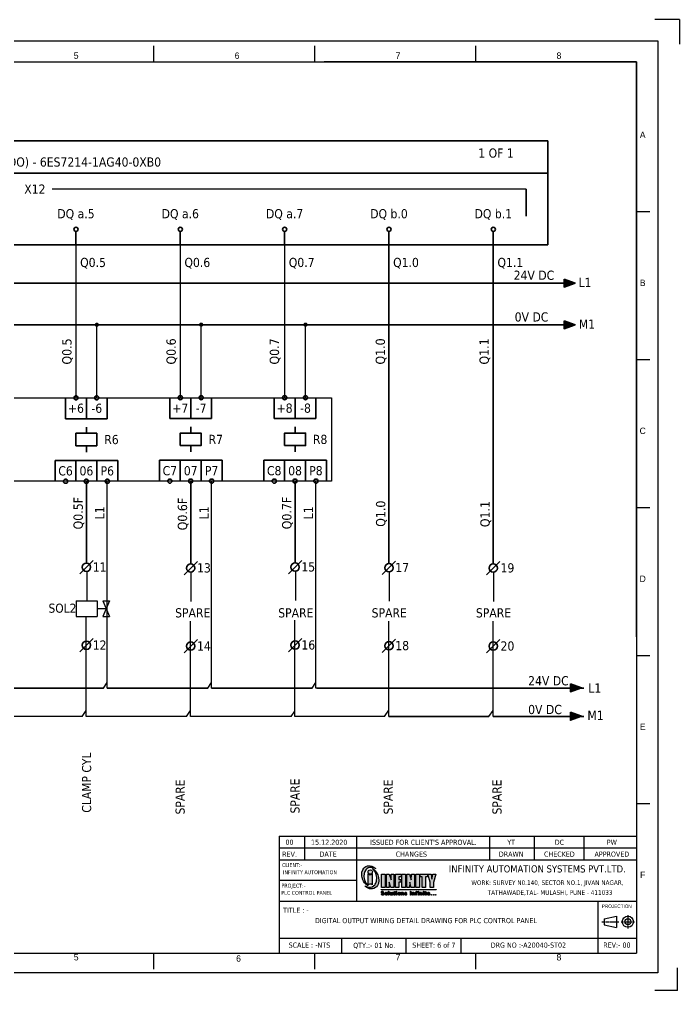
# Model space of a CAD drawing. Extents: x 867151 to 1787449, y -2071112 to -1028603.
# Drawn here: x 879335 to 880750, y -1035457 to -1033375 of the extents above; entities that cross this region are included whole.
import ezdxf
from ezdxf.enums import TextEntityAlignment as Align

# ---------------------------------------------------------------- set-up
doc = ezdxf.new("R2010")
doc.units = 0
doc.header["$LTSCALE"] = 4
doc.header["$MEASUREMENT"] = 0
doc.linetypes.add('CENTER', pattern=[2, 1.25, -0.25, 0.25, -0.25])
doc.linetypes.add('EPL_DASH', pattern=[1, 0.5, -0.5])
doc.layers.get('0').update_dxf_attribs({"linetype": 'CONTINUOUS'})
doc.layers.add('EPLAN108', color=5, linetype='CONTINUOUS', lineweight=35)
doc.layers.add('EPLAN305', color=5, linetype='EPL_DASH', lineweight=25)
for name, color, linetype in [('Layer1', 7, 'CONTINUOUS'), ('R2V', 7, 'CONTINUOUS'), ('Title Block', 7, 'CONTINUOUS')]:
    doc.layers.add(name, color=color, linetype=linetype)
doc.styles.add('BZ2', font='GOTHIC.TTF')
doc.styles.add('STYLE1', font='ARIALN.TTF')
doc.styles.add('Tahoma', font='tahoma.ttf')

msp = doc.modelspace()

# ---------------------------------------------------------------- hatches: boundary and pattern name
h = msp.add_hatch(color=9)
h.paths.add_polyline_path([(880077.6, -1035198.4), (880079.6, -1035196.3), (880083, -1035194.3), (880086.1, -1035193.2), (880092.2, -1035193.2), (880095.6, -1035194.3), (880099.2, -1035196.1), (880097.1, -1035194), (880093.5, -1035191.7), (880090.7, -1035190.4), (880086.6, -1035189.4), (880081.4, -1035189.6), (880077.8, -1035190.9), (880075.5, -1035192.5), (880073.4, -1035194.5), (880071.1, -1035198.1), (880069.3, -1035203.3), (880069.1, -1035211.8), (880069.6, -1035214.6), (880071.4, -1035220), (880072.9, -1035222.6), (880075, -1035226.2), (880078.1, -1035229.5), (880079.4, -1035230.3), (880081.2, -1035232.1), (880082.4, -1035232.6), (880081.4, -1035231.3), (880081.2, -1035231.3), (880078.8, -1035228), (880078.6, -1035228), (880078.1, -1035226.7), (880077.8, -1035226.7), (880076.3, -1035223.4), (880076, -1035223.4), (880075, -1035220), (880074.7, -1035220), (880074.2, -1035216.9), (880074, -1035216.9), (880073.7, -1035212.8), (880073.4, -1035212.8), (880074, -1035206.4), (880075.5, -1035201.7)])
h.paths.add_polyline_path([(880097.6, -1035228.8), (880096.6, -1035230.6), (880093.8, -1035232.9), (880091.2, -1035234.4), (880087.6, -1035235.5), (880083.5, -1035235.2), (880081.9, -1035235.2), (880079.4, -1035234.2), (880078.6, -1035234.2), (880077, -1035233.1), (880076.5, -1035233.1), (880075.8, -1035232.4), (880075.2, -1035232.4), (880077.6, -1035234.7), (880081.2, -1035237), (880085.8, -1035238.8), (880092.2, -1035239.1), (880095.1, -1035238.3), (880098.7, -1035236.2), (880099.4, -1035235.2), (880100.7, -1035234.4), (880102.5, -1035231.9), (880104.6, -1035227.5), (880105.6, -1035221.3), (880105.1, -1035214.9), (880103.3, -1035208.9), (880100, -1035203), (880099.7, -1035203), (880098.2, -1035200.7), (880095.8, -1035198.4), (880095.3, -1035198.4), (880095.3, -1035197.9), (880094.8, -1035197.9), (880092.5, -1035195.8), (880092, -1035195.8), (880093, -1035196.8), (880093.8, -1035198.1), (880094.3, -1035198.1), (880095.1, -1035199.4), (880096.1, -1035201.2), (880097.4, -1035202.8), (880099.7, -1035208.4), (880101, -1035214.9), (880100.5, -1035222.3), (880098.9, -1035227)])
h = msp.add_hatch(color=141)
h.paths.add_polyline_path([(880089.7, -1035199.2), (880087.6, -1035198.4), (880085, -1035199.2), (880083.7, -1035199.9), (880083, -1035201.2), (880082.7, -1035204.3), (880083.5, -1035205.9), (880085, -1035207.1), (880088.1, -1035207.7), (880089.9, -1035206.9), (880091.5, -1035205.1), (880091.7, -1035201.7), (880090.9, -1035200.2)])
h.paths.add_polyline_path([(880083, -1035230.6), (880083.5, -1035230.6), (880083.5, -1035230.1), (880085.3, -1035228.8), (880089.4, -1035228.8), (880091.2, -1035230.3), (880091.5, -1035206.6), (880091.2, -1035206.6), (880090.7, -1035207.7), (880089.4, -1035208.4), (880085.8, -1035208.7), (880084.5, -1035207.9), (880084.3, -1035207.9), (880083.5, -1035206.6), (880083, -1035206.6)])
h = msp.add_hatch(color=141)
h.paths.add_polyline_path([(880111.3, -1035236.2), (880118.8, -1035236.2), (880118.8, -1035207.9), (880111.3, -1035207.9)])
h.paths.add_polyline_path([(880121.6, -1035236.2), (880127.8, -1035236.2), (880128, -1035224.4), (880131.4, -1035236), (880137.8, -1035236.2), (880137.8, -1035207.9), (880131.6, -1035207.9), (880131.6, -1035220), (880127.5, -1035207.9), (880121.6, -1035207.9)])
h.paths.add_polyline_path([(880140.9, -1035236.2), (880148.4, -1035236.2), (880148.4, -1035224.4), (880152.7, -1035224.4), (880152.7, -1035219), (880148.6, -1035219), (880148.4, -1035213.6), (880153.3, -1035213.6), (880153.3, -1035207.9), (880140.9, -1035207.9)])
h.paths.add_polyline_path([(880162.5, -1035207.9), (880155.1, -1035207.9), (880155.1, -1035236.2), (880162.5, -1035236.2)])
h.paths.add_polyline_path([(880171.8, -1035224.4), (880175.1, -1035236), (880181.6, -1035236.2), (880181.6, -1035207.9), (880175.4, -1035207.9), (880175.1, -1035219.8), (880171.3, -1035207.9), (880165.4, -1035207.9), (880165.4, -1035236.2), (880171.5, -1035236.2)])
h.paths.add_polyline_path([(880192.4, -1035207.9), (880184.9, -1035207.9), (880184.9, -1035236.2), (880192.4, -1035236.2)])
h.paths.add_polyline_path([(880205.8, -1035213.6), (880209.9, -1035213.6), (880209.9, -1035207.9), (880193.9, -1035207.9), (880193.9, -1035213.6), (880198.3, -1035213.6), (880198.3, -1035236.2), (880205.8, -1035236.2)])
h.paths.add_polyline_path([(880227.9, -1035207.9), (880221.2, -1035207.9), (880220.7, -1035211.8), (880219.2, -1035218.2), (880217.4, -1035207.9), (880210.7, -1035207.9), (880215.6, -1035224.9), (880215.8, -1035236.2), (880222.5, -1035236.2), (880222.5, -1035225.7)])
at = {"layer": 'EPLAN108'}
for points in [[(880502.4, -1033931.8), (880526, -1033940.4), (880502.4, -1033949)], [(880502.4, -1034021.3), (880526, -1034029.9), (880502.4, -1034038.4)], [(880515.9, -1034799.4), (880539.5, -1034808), (880515.9, -1034816.6)], [(880515.9, -1034860.4), (880539.5, -1034869), (880515.9, -1034877.6)]]:
    msp.add_hatch(color=0, dxfattribs=at).paths.add_polyline_path(points, flags=0)

# ---------------------------------------------------------------- linework, layer by layer
for p, q in [((880749.9, -1033375.3), (880696.6, -1033375.3)), ((880749.9, -1033375.3), (880749.9, -1033428.7)), ((879920, -1033466.5), (880657.3, -1033466.5)), ((880657.3, -1034698.8), (880657.3, -1033466.5)), ((880421.3, -1033739.3), (879405.5, -1033739.3)), ((880003.8, -1034186.2), (880003.8, -1034365)), ((879523.6, -1034808.7), (879523.6, -1034365.3)), ((879747.1, -1034808.7), (879747.1, -1034365)), ((879970.7, -1034808.7), (879970.7, -1034365)), ((879479.5, -1034558.5), (879479.5, -1034621.5)), ((879703, -1034560.3), (879703, -1034623.3)), ((879926.6, -1034558.2), (879926.6, -1034621.1)), ((880127.8, -1034559.6), (880127.8, -1034622.5)), ((880351.3, -1034560.3), (880351.3, -1034623.3)), ((879478.5, -1034869.7), (879478.5, -1034655.1)), ((879702, -1034869.7), (879702, -1034665.1)), ((879925.6, -1034869.7), (879925.6, -1034663)), ((880126.8, -1034869.7), (880126.8, -1034665.1)), ((880350.3, -1034869.7), (880350.3, -1034665.1)), ((879515.2, -1034808.7), (879523.4, -1034797)), ((879738.9, -1034808.7), (879747.1, -1034796.7)), ((879962.6, -1034808.7), (879970.7, -1034797)), ((879469.6, -1034869.7), (879478.5, -1034856.9)), ((879693.5, -1034869.7), (879702, -1034856.9)), ((879917.7, -1034869.7), (879925.6, -1034858.5)), ((880117.8, -1034869.7), (880126.8, -1034856.4)), ((880341.5, -1034869.7), (880350.3, -1034857.1)), ((879447.2, -1034869.7), (879255.6, -1034869.7)), ((879469.6, -1034869.7), (879447.2, -1034869.7)), ((879693.5, -1034869.7), (879478.5, -1034869.7)), ((879895.4, -1034869.7), (879702, -1034869.7)), ((879917.7, -1034869.7), (879889.7, -1034869.7)), ((880117.8, -1034869.7), (879925.6, -1034869.7)), ((879891.6, -1035176.9), (879891.6, -1035265.5)), ((880745.7, -1035457.1), (880745.7, -1035408.7)), ((880745.7, -1035457.1), (880697.2, -1035457.1))]:
    msp.add_line(p, q)
at = {"color": 7, "ltscale": 25}
for p, q in [((879456.5, -1033858.8), (879456.5, -1034186.5)), ((879680.1, -1033858.8), (879680.1, -1034186.5)), ((879903.6, -1033858.8), (879903.6, -1034186.5)), ((879501.2, -1034186.5), (879501.2, -1034029.9)), ((879724.8, -1034186.2), (879724.8, -1034029.6)), ((879948.4, -1034186.2), (879948.4, -1034029.6)), ((879972.7, -1034808.7), (879970.7, -1034808.7))]:
    msp.add_line(p, q, dxfattribs=at)
at = {"color": 0, "linetype": 'ByBlock', "lineweight": -3}
for p, q in [((879456.9, -1034621.7), (879456.9, -1034655.1)), ((879456.9, -1034621.7), (879501.9, -1034621.7)), ((879501.9, -1034621.7), (879501.9, -1034655.1)), ((879514.1, -1034621.7), (879528.1, -1034621.7)), ((879514.1, -1034621.7), (879528.1, -1034655.1)), ((879528.1, -1034621.7), (879514.1, -1034655.1)), ((879501.9, -1034638.4), (879514.1, -1034638.4)), ((879514.1, -1034638.4), (879521.1, -1034638.4)), ((879456.9, -1034655.1), (879501.9, -1034655.1)), ((879514.1, -1034655.1), (879528.1, -1034655.1))]:
    msp.add_line(p, q, dxfattribs=at)
msp.add_lwpolyline([(878273, -1034186.5), (880003.8, -1034186.5), (880003.8, -1034365), (878273, -1034365)], close=True)
msp.add_lwpolyline([(878484.6, -1034186.5), (880003.8, -1034186.5), (880003.8, -1034365), (878484.6, -1034365)])
at = {"layer": 'EPLAN108', "color": 0}
for p, q in [((878163.5, -1033635.9), (880467.7, -1033635.9)), ((880467.7, -1033635.9), (880467.7, -1033858.8)), ((878163.5, -1033704.8), (880467.7, -1033704.8)), ((880421.3, -1033739.3), (880421.3, -1033797.3)), ((879456.5, -1033829.8), (879456.5, -1033858.8)), ((879680.1, -1033829.8), (879680.1, -1033858.8)), ((879903.6, -1033829.8), (879903.6, -1033858.8)), ((880127.2, -1033829.8), (880127.2, -1033858.8)), ((880350.8, -1033829.8), (880350.8, -1033858.8)), ((878163.5, -1033858.8), (880467.7, -1033858.8)), ((880127.2, -1033858.8), (880127.2, -1034339.4)), ((880350.8, -1033858.8), (880350.8, -1034340.2)), ((878052.2, -1033940.4), (880502.4, -1033940.4)), ((878051.2, -1034029.9), (880502.4, -1034029.9)), ((879434.2, -1034186.5), (879434.2, -1034231.2)), ((879478.9, -1034186.5), (879478.9, -1034231.2)), ((879523.6, -1034186.5), (879523.6, -1034231.2)), ((879657.7, -1034186.2), (879657.7, -1034230.9)), ((879702.4, -1034186.2), (879702.4, -1034230.9)), ((879747.1, -1034186.2), (879747.1, -1034230.9)), ((879881.3, -1034186.2), (879881.3, -1034230.9)), ((879926, -1034186.2), (879926, -1034230.9)), ((879970.7, -1034186.2), (879970.7, -1034230.9)), ((879434.2, -1034231.2), (879523.6, -1034231.2)), ((879657.7, -1034230.9), (879747.1, -1034230.9)), ((879881.3, -1034230.9), (879970.7, -1034230.9)), ((879478.9, -1034249.1), (879478.9, -1034262.5)), ((879702.4, -1034248.8), (879702.4, -1034262.2)), ((879926, -1034248.8), (879926, -1034262.2)), ((879478.9, -1034289.3), (879478.9, -1034302.7)), ((879702.4, -1034289), (879702.4, -1034302.4)), ((879926, -1034289), (879926, -1034302.4)), ((879411.8, -1034320.6), (879411.8, -1034365)), ((879411.8, -1034320.6), (879545.9, -1034320.6)), ((879456.5, -1034320.6), (879456.5, -1034365)), ((879501.2, -1034320.6), (879501.2, -1034365)), ((879545.9, -1034320.6), (879545.9, -1034365)), ((879635.4, -1034320.3), (879635.4, -1034365)), ((879635.4, -1034320.3), (879769.5, -1034320.3)), ((879680.1, -1034320.3), (879680.1, -1034365)), ((879724.8, -1034320.3), (879724.8, -1034365)), ((879769.5, -1034320.3), (879769.5, -1034365)), ((879858.9, -1034320.3), (879858.9, -1034365)), ((879858.9, -1034320.3), (879993.1, -1034320.3)), ((879903.6, -1034320.3), (879903.6, -1034365)), ((879948.4, -1034320.3), (879948.4, -1034365)), ((879993.1, -1034320.3), (879993.1, -1034365)), ((880127.2, -1034541.7), (880127.2, -1034339.4)), ((880350.8, -1034542.5), (880350.8, -1034340.1)), ((879478.9, -1034540.7), (879478.9, -1034365)), ((879478.9, -1034365), (879478.9, -1034365.8)), ((879702.4, -1034542.5), (879702.4, -1034365)), ((879926, -1034540.3), (879926, -1034365)), ((879493.1, -1034535.4), (879464.7, -1034563.8)), ((879716.7, -1034537.2), (879688.2, -1034565.7)), ((879940.2, -1034535), (879911.8, -1034563.5)), ((880141.4, -1034536.4), (880113, -1034564.9)), ((880365, -1034537.2), (880336.5, -1034565.7)), ((879493.1, -1034702.7), (879464.7, -1034731.2)), ((879716.7, -1034704.5), (879688.2, -1034733)), ((879940.2, -1034702.4), (879911.8, -1034730.8)), ((880141.4, -1034703.8), (880113, -1034732.2)), ((880365, -1034704.5), (880336.5, -1034733)), ((879302, -1034808.7), (879515.2, -1034808.7)), ((879523.6, -1034808.7), (879738.9, -1034808.7)), ((879747.1, -1034808.7), (879925.6, -1034808.7)), ((879749.1, -1034808.7), (879962.6, -1034808.7)), ((879972.7, -1034808.7), (880196.2, -1034808.7)), ((880196.2, -1034808.7), (880411.4, -1034808.7)), ((880411.4, -1034808.7), (880544.8, -1034808.7)), ((880126.8, -1034869.7), (880341.5, -1034869.7)), ((880350.3, -1034869.7), (880544.6, -1034869.7))]:
    msp.add_line(p, q, dxfattribs=at)
for points in [[(880502.4, -1033931.8), (880526, -1033940.4), (880502.4, -1033949)], [(880502.4, -1034021.3), (880526, -1034029.9), (880502.4, -1034038.4)], [(879456.5, -1034289.3), (879501.2, -1034289.3), (879501.2, -1034262.5), (879456.5, -1034262.5)], [(879680.1, -1034289), (879724.8, -1034289), (879724.8, -1034262.2), (879680.1, -1034262.2)], [(879903.6, -1034289), (879948.4, -1034289), (879948.4, -1034262.2), (879903.6, -1034262.2)], [(880515.9, -1034799.4), (880539.5, -1034808), (880515.9, -1034816.6)], [(880515.9, -1034860.4), (880539.5, -1034869), (880515.9, -1034877.6)]]:
    msp.add_lwpolyline(points, close=True, dxfattribs=at)
at = {"layer": 'EPLAN108', "color": 0, "const_width": 4.47}
for points in [[(879499, -1034029.9, 1), (879503.5, -1034029.9, 1)], [(879722.6, -1034029.6, 1), (879727, -1034029.6, 1)], [(879946.1, -1034029.6, 1), (879950.6, -1034029.6, 1)]]:
    msp.add_lwpolyline(points, format="xyb", close=True, dxfattribs=at)
at = {"layer": 'EPLAN108', "color": 0}
for centre, radius in [((879456.5, -1033825.3), 4.47), ((879680.1, -1033825.3), 4.47), ((879903.6, -1033825.3), 4.47), ((880127.2, -1033825.3), 4.47), ((880350.8, -1033825.3), 4.47), ((879456.5, -1034186.5), 4.47), ((879501.2, -1034186.5), 4.47), ((879680.1, -1034186.2), 4.47), ((879724.8, -1034186.2), 4.47), ((879903.6, -1034186.2), 4.47), ((879948.4, -1034186.2), 4.47), ((879434.2, -1034365.3), 4.47), ((879478.9, -1034365.3), 4.47), ((879523.6, -1034365.3), 4.47), ((879657.7, -1034365), 4.47), ((879702.4, -1034365), 4.47), ((879747.1, -1034365), 4.47), ((879881.3, -1034365), 4.47), ((879926, -1034365), 4.47), ((879970.7, -1034365), 4.47), ((879478.9, -1034549.6), 8.94), ((879702.4, -1034551.4), 8.94), ((879926, -1034549.3), 8.94), ((880127.2, -1034550.7), 8.94), ((880350.7, -1034551.4), 8.94), ((879478.9, -1034716.9), 8.94), ((879702.4, -1034718.8), 8.94), ((879926, -1034716.6), 8.94), ((880127.2, -1034718), 8.94), ((880350.7, -1034718.8), 8.94)]:
    msp.add_circle(centre, radius, dxfattribs=at)
at = {"layer": 'Layer1'}
for p, q in [((879622.9, -1033432), (879622.9, -1033466.5)), ((879967.7, -1033432), (879967.7, -1033466.5)), ((880312.5, -1033432), (880312.5, -1033466.5)), ((877898.8, -1033466.5), (880657.3, -1033466.5)), ((880657.3, -1033466.5), (879988.7, -1033466.5)), ((880657.3, -1033466.5), (880657.3, -1035376.7)), ((880657.3, -1033824.6), (880657.3, -1033466.5)), ((880657.3, -1033787.1), (880686.2, -1033787.1)), ((880657.3, -1034025), (880657.3, -1033824.6)), ((880657.3, -1034040.1), (880657.3, -1034132)), ((880657.3, -1034104.3), (880686.2, -1034104.3)), ((880657.3, -1034132), (880657.3, -1034311.2)), ((880657.3, -1034132.2), (880657.3, -1034311.4)), ((880657.3, -1034421.6), (880686.2, -1034421.6)), ((880657.3, -1034738.8), (880686.2, -1034738.8)), ((880657.3, -1035047.4), (880657.3, -1035376.7)), ((880657.3, -1035056), (880686.2, -1035056)), ((880657.3, -1035056), (880686.2, -1035056)), ((880657.3, -1035056), (880686.2, -1035056)), ((880657.3, -1035096.8), (880657.3, -1035376.7)), ((879891.6, -1035125.9), (879891.6, -1035376.7)), ((879891.6, -1035125.9), (880657.3, -1035125.9)), ((879891.6, -1035125.9), (880657.3, -1035125.9)), ((879946.5, -1035125.9), (879946.5, -1035151.4)), ((880057.5, -1035125.9), (880057.5, -1035176.9)), ((880342.3, -1035125.9), (880342.3, -1035151.4)), ((880438.6, -1035125.9), (880438.6, -1035151.4)), ((880545.1, -1035125.9), (880545.1, -1035151.4)), ((879891.6, -1035151.4), (880657.3, -1035151.4)), ((879946.5, -1035151.4), (879946.5, -1035176.9)), ((880342.3, -1035151.4), (880342.3, -1035176.9)), ((880438.6, -1035151.4), (880438.6, -1035176.9)), ((880545.1, -1035151.4), (880545.1, -1035176.9)), ((879891.6, -1035176.9), (880657.3, -1035176.9)), ((879891.6, -1035176.9), (880657.3, -1035176.9)), ((880057.5, -1035176.9), (880057.5, -1035265.5)), ((880057.5, -1035221.2), (879891.6, -1035221.2)), ((879891.6, -1035265.5), (880657.3, -1035265.5)), ((880574.9, -1035265.5), (880574.9, -1035376.7)), ((880588.5, -1035303.2), (880614.9, -1035297.7)), ((880614.9, -1035297.7), (880614.9, -1035321.6)), ((880588.5, -1035303.2), (880588.5, -1035316.1)), ((880588.5, -1035316.1), (880614.9, -1035321.6)), ((879891.6, -1035344.8), (880657.3, -1035344.8)), ((880025.3, -1035344.8), (880025.3, -1035376.7)), ((880163.6, -1035344.8), (880163.6, -1035376.7)), ((880281.3, -1035344.8), (880281.3, -1035376.7)), ((877898.8, -1035376.7), (880657.3, -1035376.7)), ((879622.9, -1035376.7), (879622.9, -1035411.1)), ((879737.1, -1035376.7), (880649.7, -1035376.7)), ((879881.5, -1035376.7), (880657.3, -1035376.7)), ((879967.7, -1035376.7), (879967.7, -1035411.1)), ((880312.5, -1035376.7), (880312.5, -1035411.1))]:
    msp.add_line(p, q, dxfattribs=at)
at = {"layer": 'Layer1', "linetype": 'CENTER'}
for p, q in [((880639.1, -1035295.4), (880639.1, -1035323.9)), ((880583.6, -1035309.6), (880619.9, -1035309.6)), ((880624.9, -1035309.6), (880653.3, -1035309.6))]:
    msp.add_line(p, q, dxfattribs=at)
at = {"layer": 'Layer1'}
msp.add_lwpolyline([(877842.3, -1033420.9), (880703.6, -1033420.9), (880703.6, -1035418.8), (877842.3, -1035418.8)], close=True, dxfattribs=at)
for radius in [11.9, 6.44]:
    msp.add_circle((880639.1, -1035309.6), radius, dxfattribs=at)
at = {"layer": 'R2V', "color": 0}
for points in [[(880086.6, -1035189.4, 0), (880090.7, -1035190.4, 0), (880093.5, -1035191.7, 0), (880097.1, -1035194, 0), (880099.2, -1035196.1, 0), (880095.6, -1035194.3, 0), (880092.2, -1035193.2, 0), (880086.1, -1035193.2, 0), (880083, -1035194.3, 0), (880079.6, -1035196.3, 0), (880077.6, -1035198.4, 0), (880075.5, -1035201.7, 0), (880074, -1035206.4, 0), (880073.4, -1035212.8, 0), (880073.7, -1035212.8, 0), (880074, -1035216.9, 0), (880074.2, -1035216.9, 0), (880074.7, -1035220, 0), (880075, -1035220, 0), (880076, -1035223.4, 0), (880076.3, -1035223.4, 0), (880077.8, -1035226.7, 0), (880078.1, -1035226.7, 0), (880078.6, -1035228, 0), (880078.8, -1035228, 0), (880081.2, -1035231.3, 0), (880081.4, -1035231.3, 0), (880082.4, -1035232.6, 0), (880081.2, -1035232.1, 0), (880079.4, -1035230.3, 0), (880078.1, -1035229.5, 0), (880075, -1035226.2, 0), (880072.9, -1035222.6, 0), (880071.4, -1035220, 0), (880069.6, -1035214.6, 0), (880069.1, -1035211.8, 0), (880069.3, -1035203.3, 0), (880071.1, -1035198.1, 0), (880073.4, -1035194.5, 0), (880075.5, -1035192.5, 0), (880077.8, -1035190.9, 0), (880081.4, -1035189.6, 0), (880086.6, -1035189.4, 0)], [(880092.5, -1035195.8, 0), (880094.8, -1035197.9, 0), (880095.3, -1035197.9, 0), (880095.3, -1035198.4, 0), (880095.8, -1035198.4, 0), (880098.2, -1035200.7, 0), (880099.7, -1035203, 0), (880100, -1035203, 0), (880103.3, -1035208.9, 0), (880105.1, -1035214.9, 0), (880105.6, -1035221.3, 0), (880104.6, -1035227.5, 0), (880102.5, -1035231.9, 0), (880100.7, -1035234.4, 0), (880099.4, -1035235.2, 0), (880098.7, -1035236.2, 0), (880095.1, -1035238.3, 0), (880092.2, -1035239.1, 0), (880085.8, -1035238.8, 0), (880081.2, -1035237, 0), (880077.6, -1035234.7, 0), (880075.2, -1035232.4, 0), (880075.8, -1035232.4, 0), (880076.5, -1035233.1, 0), (880077, -1035233.1, 0), (880078.6, -1035234.2, 0), (880079.4, -1035234.2, 0), (880081.9, -1035235.2, 0), (880083.5, -1035235.2, 0), (880087.6, -1035235.5, 0), (880091.2, -1035234.4, 0), (880093.8, -1035232.9, 0), (880096.6, -1035230.6, 0), (880097.6, -1035228.8, 0), (880098.9, -1035227, 0), (880100.5, -1035222.3, 0), (880101, -1035214.9, 0), (880099.7, -1035208.4, 0), (880097.4, -1035202.8, 0), (880096.1, -1035201.2, 0), (880095.1, -1035199.4, 0), (880094.3, -1035198.1, 0), (880093.8, -1035198.1, 0), (880093, -1035196.8, 0), (880092, -1035195.8, 0), (880092.5, -1035195.8, 0)], [(880087.6, -1035198.4, 0), (880089.7, -1035199.2, 0), (880090.9, -1035200.2, 0), (880091.7, -1035201.7, 0), (880091.5, -1035205.1, 0), (880089.9, -1035206.9, 0), (880088.1, -1035207.7, 0), (880085, -1035207.1, 0), (880083.5, -1035205.9, 0), (880082.7, -1035204.3, 0), (880083, -1035201.2, 0), (880083.7, -1035199.9, 0), (880085, -1035199.2, 0), (880087.6, -1035198.4, 0)], [(880091.5, -1035206.6, 0), (880091.2, -1035230.3, 0), (880089.4, -1035228.8, 0), (880085.3, -1035228.8, 0), (880083.5, -1035230.1, 0), (880083.5, -1035230.6, 0), (880083, -1035230.6, 0), (880083, -1035206.6, 0), (880083.5, -1035206.6, 0), (880084.3, -1035207.9, 0), (880084.5, -1035207.9, 0), (880085.8, -1035208.7, 0), (880089.4, -1035208.4, 0), (880090.7, -1035207.7, 0), (880091.2, -1035206.6, 0), (880091.5, -1035206.6, 0)], [(880118.8, -1035207.9, 0), (880118.8, -1035236.2, 0), (880111.3, -1035236.2, 0), (880111.3, -1035207.9, 0), (880118.8, -1035207.9, 0)], [(880137.8, -1035207.9, 0), (880137.8, -1035236.2, 0), (880131.4, -1035236, 0), (880128, -1035224.4, 0), (880127.8, -1035236.2, 0), (880121.6, -1035236.2, 0), (880121.6, -1035207.9, 0), (880127.5, -1035207.9, 0), (880131.6, -1035220, 0), (880131.6, -1035207.9, 0), (880137.8, -1035207.9, 0)], [(880153.3, -1035207.9, 0), (880153.3, -1035213.6, 0), (880148.4, -1035213.6, 0), (880148.6, -1035219, 0), (880152.7, -1035219, 0), (880152.7, -1035224.4, 0), (880148.4, -1035224.4, 0), (880148.4, -1035236.2, 0), (880140.9, -1035236.2, 0), (880140.9, -1035207.9, 0), (880153.3, -1035207.9, 0)], [(880162.5, -1035207.9, 0), (880162.5, -1035236.2, 0), (880155.1, -1035236.2, 0), (880155.1, -1035207.9, 0), (880162.5, -1035207.9, 0)], [(880181.6, -1035207.9, 0), (880181.6, -1035236.2, 0), (880175.1, -1035236, 0), (880171.8, -1035224.4, 0), (880171.5, -1035236.2, 0), (880165.4, -1035236.2, 0), (880165.4, -1035207.9, 0), (880171.3, -1035207.9, 0), (880175.1, -1035219.8, 0), (880175.4, -1035207.9, 0), (880181.6, -1035207.9, 0)], [(880192.4, -1035207.9, 0), (880192.4, -1035236.2, 0), (880184.9, -1035236.2, 0), (880184.9, -1035207.9, 0), (880192.4, -1035207.9, 0)], [(880209.9, -1035207.9, 0), (880209.9, -1035213.6, 0), (880205.8, -1035213.6, 0), (880205.8, -1035236.2, 0), (880198.3, -1035236.2, 0), (880198.3, -1035213.6, 0), (880193.9, -1035213.6, 0), (880193.9, -1035207.9, 0), (880209.9, -1035207.9, 0)], [(880227.9, -1035207.9, 0), (880222.5, -1035225.7, 0), (880222.5, -1035236.2, 0), (880215.8, -1035236.2, 0), (880215.6, -1035224.9, 0), (880210.7, -1035207.9, 0), (880217.4, -1035207.9, 0), (880219.2, -1035218.2, 0), (880220.7, -1035211.8, 0), (880221.2, -1035207.9, 0), (880227.9, -1035207.9, 0)], [(880228.2, -1035240.4, 0), (880228.2, -1035241.1, 0), (880110.5, -1035241.1, 0), (880110.5, -1035241.4, 0), (880110.3, -1035241.4, 0), (880110.3, -1035240.4, 0), (880228.2, -1035240.4, 0)], [(880114.4, -1035244.2, 0), (880115.1, -1035244.7, 0), (880115.7, -1035246.8, 0), (880114.9, -1035246.8, 0), (880114.4, -1035245.2, 0), (880112.6, -1035245.2, 0), (880112.1, -1035246.8, 0), (880112.3, -1035246.8, 0), (880112.6, -1035247.6, 0), (880113.1, -1035247.6, 0), (880115.4, -1035248.6, 0), (880115.9, -1035249.4, 0), (880115.7, -1035251.7, 0), (880115.1, -1035252.5, 0), (880112.1, -1035252.5, 0), (880111, -1035250.9, 0), (880111, -1035249.6, 0), (880111.8, -1035249.6, 0), (880112.6, -1035251.7, 0), (880113.1, -1035251.7, 0), (880114.1, -1035251.9, 0), (880115.1, -1035250.9, 0), (880114.9, -1035249.6, 0), (880112.1, -1035248.3, 0), (880111.3, -1035247.3, 0), (880111.5, -1035245, 0), (880112.3, -1035244.2, 0), (880114.4, -1035244.2, 0)], [(880122.1, -1035246.5, 0), (880123.4, -1035248.1, 0), (880123.1, -1035251.7, 0), (880122.1, -1035252.7, 0), (880120, -1035252.5, 0), (880119, -1035251.2, 0), (880119.3, -1035247.6, 0), (880120.3, -1035246.5, 0), (880122.1, -1035246.5, 0)], [(880121.6, -1035247.3, 0), (880120.3, -1035247.6, 0), (880119.8, -1035250.4, 0), (880120, -1035250.4, 0), (880120.3, -1035251.7, 0), (880120.8, -1035251.7, 0), (880121.6, -1035251.9, 0), (880122.4, -1035251.2, 0), (880122.4, -1035248.1, 0), (880121.6, -1035247.3, 0)], [(880127.2, -1035244.2, 0), (880127.2, -1035252.7, 0), (880126.5, -1035252.7, 0), (880126.5, -1035244.2, 0), (880127.2, -1035244.2, 0)], [(880134.5, -1035246.5, 0), (880134.5, -1035252.7, 0), (880133.7, -1035252.7, 0), (880133.4, -1035252.2, 0), (880132.9, -1035252.7, 0), (880131.1, -1035252.5, 0), (880130.6, -1035251.7, 0), (880130.6, -1035246.5, 0), (880131.4, -1035246.5, 0), (880131.6, -1035251.7, 0), (880132.1, -1035251.7, 0), (880132.7, -1035251.9, 0), (880133.7, -1035250.9, 0), (880133.7, -1035246.5, 0), (880134.5, -1035246.5, 0)], [(880139.1, -1035244.5, 0), (880139.1, -1035246.5, 0), (880139.9, -1035246.5, 0), (880139.9, -1035247.3, 0), (880139.1, -1035247.3, 0), (880139.3, -1035251.9, 0), (880139.9, -1035251.9, 0), (880140.1, -1035252.7, 0), (880138.6, -1035252.5, 0), (880138.3, -1035247.3, 0), (880137.8, -1035247.3, 0), (880137.8, -1035246.5, 0), (880138.3, -1035246.5, 0), (880138.3, -1035244.7, 0), (880139.1, -1035244.5, 0)], [(880143.5, -1035244.2, 0), (880143.5, -1035245.5, 0), (880142.7, -1035245.5, 0), (880142.7, -1035244.2, 0), (880143.5, -1035244.2, 0)], [(880143.5, -1035246.5, 0), (880143.5, -1035252.7, 0), (880142.7, -1035252.7, 0), (880142.7, -1035246.5, 0), (880143.5, -1035246.5, 0)], [(880149.9, -1035246.5, 0), (880151.2, -1035248.1, 0), (880150.9, -1035251.7, 0), (880149.9, -1035252.7, 0), (880147.8, -1035252.5, 0), (880146.8, -1035251.2, 0), (880147.1, -1035247.6, 0), (880148.1, -1035246.5, 0), (880149.9, -1035246.5, 0)], [(880149.4, -1035247.3, 0), (880148.1, -1035247.6, 0), (880147.6, -1035250.4, 0), (880147.8, -1035250.4, 0), (880148.1, -1035251.7, 0), (880148.6, -1035251.7, 0), (880149.4, -1035251.9, 0), (880150.2, -1035251.2, 0), (880150.2, -1035248.1, 0), (880149.4, -1035247.3, 0)], [(880157.4, -1035246.5, 0), (880158.1, -1035247.6, 0), (880158.1, -1035252.7, 0), (880157.4, -1035252.7, 0), (880157.1, -1035247.6, 0), (880155.6, -1035247.6, 0), (880155.1, -1035248.6, 0), (880155.1, -1035252.7, 0), (880154.3, -1035252.7, 0), (880154.3, -1035246.5, 0), (880155.1, -1035246.5, 0), (880155.3, -1035247, 0), (880155.8, -1035246.5, 0), (880157.4, -1035246.5, 0)], [(880164.1, -1035246.5, 0), (880164.8, -1035248.3, 0), (880164.1, -1035248.6, 0), (880163.5, -1035247.3, 0), (880162.5, -1035247.6, 0), (880162.5, -1035248.8, 0), (880162.8, -1035248.8, 0), (880165.1, -1035250.1, 0), (880164.8, -1035252.2, 0), (880164.1, -1035252.7, 0), (880162, -1035252.5, 0), (880161.2, -1035250.7, 0), (880162, -1035250.4, 0), (880162.5, -1035251.7, 0), (880162.8, -1035251.7, 0), (880163.5, -1035251.9, 0), (880164.3, -1035251.4, 0), (880164.1, -1035250.4, 0), (880161.7, -1035249.6, 0), (880161.7, -1035247, 0), (880162.3, -1035246.5, 0), (880164.1, -1035246.5, 0)], [(880174.1, -1035244.2, 0), (880174.1, -1035245.5, 0), (880173.3, -1035245.5, 0), (880173.3, -1035244.2, 0), (880174.1, -1035244.2, 0)], [(880174.1, -1035246.5, 0), (880174.1, -1035252.7, 0), (880173.3, -1035252.7, 0), (880173.3, -1035246.5, 0), (880174.1, -1035246.5, 0)], [(880180.5, -1035246.5, 0), (880181.3, -1035247.6, 0), (880181.3, -1035252.7, 0), (880180.5, -1035252.7, 0), (880180.3, -1035247.6, 0), (880178.7, -1035247.6, 0), (880178.2, -1035248.6, 0), (880178.2, -1035252.7, 0), (880177.5, -1035252.7, 0), (880177.5, -1035246.5, 0), (880178.2, -1035246.5, 0), (880178.5, -1035247, 0), (880179, -1035246.5, 0), (880180.5, -1035246.5, 0)], [(880186.7, -1035244.2, 0), (880186.7, -1035245, 0), (880185.7, -1035245.2, 0), (880185.7, -1035246.5, 0), (880186.5, -1035246.5, 0), (880186.5, -1035247.3, 0), (880185.7, -1035247.3, 0), (880185.7, -1035252.7, 0), (880184.9, -1035252.7, 0), (880184.9, -1035247.3, 0), (880184.1, -1035247.3, 0), (880184.1, -1035246.5, 0), (880184.9, -1035246.5, 0), (880185.2, -1035244.5, 0), (880186.7, -1035244.2, 0)], [(880190.3, -1035244.2, 0), (880190.3, -1035245.5, 0), (880189.6, -1035245.5, 0), (880189.6, -1035244.2, 0), (880190.3, -1035244.2, 0)], [(880190.3, -1035246.5, 0), (880190.3, -1035252.7, 0), (880189.6, -1035252.7, 0), (880189.6, -1035246.5, 0), (880190.3, -1035246.5, 0)], [(880196.8, -1035246.5, 0), (880197.5, -1035247.6, 0), (880197.5, -1035252.7, 0), (880196.8, -1035252.7, 0), (880196.5, -1035247.6, 0), (880195, -1035247.6, 0), (880194.4, -1035248.6, 0), (880194.4, -1035252.7, 0), (880193.7, -1035252.7, 0), (880193.7, -1035246.5, 0), (880194.4, -1035246.5, 0), (880194.7, -1035247, 0), (880195.2, -1035246.5, 0), (880196.8, -1035246.5, 0)], [(880201.9, -1035244.2, 0), (880201.9, -1035245.5, 0), (880201.1, -1035245.5, 0), (880201.1, -1035244.2, 0), (880201.9, -1035244.2, 0)], [(880201.9, -1035246.5, 0), (880201.9, -1035252.7, 0), (880201.1, -1035252.7, 0), (880201.1, -1035246.5, 0), (880201.9, -1035246.5, 0)], [(880206.3, -1035244.5, 0), (880206.3, -1035246.5, 0), (880207.1, -1035246.5, 0), (880207.1, -1035247.3, 0), (880206.3, -1035247.3, 0), (880206.5, -1035251.9, 0), (880207.1, -1035251.9, 0), (880207.3, -1035252.7, 0), (880205.8, -1035252.5, 0), (880205.5, -1035247.3, 0), (880205, -1035247.3, 0), (880205, -1035246.5, 0), (880205.5, -1035246.5, 0), (880205.8, -1035244.7, 0), (880206.3, -1035244.5, 0)], [(880213, -1035246.5, 0), (880214.3, -1035248.1, 0), (880214.3, -1035249.9, 0), (880210.7, -1035249.9, 0), (880211.2, -1035251.4, 0), (880211.4, -1035251.4, 0), (880211.7, -1035251.9, 0), (880213, -1035251.7, 0), (880213.5, -1035250.4, 0), (880214, -1035250.4, 0), (880214, -1035251.7, 0), (880213, -1035252.7, 0), (880210.9, -1035252.5, 0), (880209.9, -1035251.2, 0), (880210.1, -1035247.6, 0), (880211.2, -1035246.5, 0), (880213, -1035246.5, 0)], [(880212.5, -1035247.3, 0), (880211.4, -1035247.6, 0), (880210.9, -1035248.1, 0), (880210.9, -1035249.1, 0), (880213.5, -1035249.1, 0), (880213, -1035247.6, 0), (880212.5, -1035247.3, 0)], [(880218.4, -1035251.4, 0), (880218.4, -1035252.7, 0), (880217.6, -1035252.7, 0), (880217.6, -1035251.4, 0), (880218.4, -1035251.4, 0)], [(880223, -1035251.4, 0), (880223, -1035252.7, 0), (880222.3, -1035252.7, 0), (880222.3, -1035251.4, 0), (880223, -1035251.4, 0)], [(880227.9, -1035251.4, 0), (880227.9, -1035252.7, 0), (880227.1, -1035252.7, 0), (880227.1, -1035251.4, 0), (880227.9, -1035251.4, 0)]]:
    msp.add_polyline3d(points, dxfattribs=at)

# ---------------------------------------------------------------- texts
at = {"layer": 'EPLAN108', "color": 0, "style": 'Tahoma'}
for s, height, p in [('1 OF 1', 19.69, (880318.6, -1033661.8)), ('SIEMENS (CPU-14DI/10DO) - 6ES7214-1AG40-0XB0', 19.693, (879043.9, -1033681)), ('Q0.5', 19.69, (879465.5, -1033896.3)), ('Q0.6', 19.69, (879689, -1033896.3)), ('Q0.7', 19.69, (879912.6, -1033896.3)), ('Q1.0', 19.69, (880136.1, -1033896.3)), ('Q1.1', 19.69, (880359.7, -1033896.3)), ('24V DC', 19.69, (880394.4, -1033923.7)), ('L1', 19.69, (880533.4, -1033939.1)), ('0V DC', 19.69, (880396.6, -1034013.1)), ('M1', 19.69, (880534, -1034028.5)), ('11', 19.69, (879492.5, -1034549.2)), ('13', 19.69, (879716, -1034551)), ('15', 19.69, (879939.6, -1034548.9)), ('17', 19.69, (880140.8, -1034550.3)), ('19', 19.69, (880366.3, -1034551)), ('SPARE', 19.69, (879669, -1034647.4)), ('SPARE', 19.69, (879889.9, -1034647.4)), ('SPARE', 19.69, (880090.1, -1034647.4)), ('SPARE', 19.69, (880313.5, -1034647.4)), ('12', 19.69, (879492.5, -1034716.5)), ('14', 19.69, (879716, -1034718.4)), ('16', 19.69, (879939.6, -1034716.2)), ('18', 19.69, (880140.8, -1034717.6)), ('20', 19.69, (880366.3, -1034718.4)), ('24V DC', 19.69, (880425.4, -1034793)), ('L1', 19.69, (880554.4, -1034808.6)), ('0V DC', 19.69, (880425.4, -1034854.6)), ('M1', 19.69, (880552.4, -1034867.1))]:
    msp.add_text(s, height=height, dxfattribs=at).set_placement(p, align=Align.MIDDLE_LEFT)
for s, p in [('X12', (879368.5, -1033739.1)), ('DQ a.5', (879456.5, -1033791.8)), ('DQ a.6', (879680.1, -1033791.8)), ('DQ a.7', (879903.6, -1033791.8)), ('DQ b.0', (880127.2, -1033791.8)), ('DQ b.1', (880350.8, -1033791.8)), ('+6', (879456.5, -1034208.8)), ('-6', (879501.2, -1034208.8)), ('+7', (879680.1, -1034208.6)), ('-7', (879724.8, -1034208.6)), ('+8', (879903.6, -1034208.6)), ('-8', (879948.4, -1034208.6)), ('R6', (879532.6, -1034275.9)), ('R7', (879756.2, -1034275.6)), ('R8', (879979.7, -1034275.6)), ('C6', (879434.2, -1034343)), ('06', (879478.9, -1034343)), ('P6', (879523.6, -1034343)), ('C7', (879657.7, -1034342.7)), ('07', (879702.4, -1034342.7)), ('P7', (879747.1, -1034342.7)), ('C8', (879881.3, -1034342.7)), ('08', (879926, -1034342.7)), ('P8', (879970.7, -1034342.7))]:
    msp.add_text(s, height=19.69, dxfattribs=at).set_placement(p, align=Align.MIDDLE_CENTER)
for s, p in [('Q0.5', (879437, -1034087.1)), ('Q0.6', (879660.4, -1034087.1)), ('Q0.7', (879881.7, -1034087.1)), ('Q1.0', (880108.7, -1034087.1)), ('Q1.1', (880331.2, -1034087.1)), ('Q0.5F', (879461.2, -1034433.8)), ('Q0.6F', (879684.7, -1034435.7)), ('Q0.7F', (879908.2, -1034433.5)), ('L1', (879507.5, -1034433.2)), ('L1', (879731, -1034432.9)), ('L1', (879954.6, -1034432.9)), ('Q1.0', (880109.4, -1034434.9)), ('Q1.1', (880333, -1034435.7))]:
    msp.add_text(s, height=20, rotation=90, dxfattribs=at).set_placement(p, align=Align.MIDDLE_CENTER)
at = {"layer": 'EPLAN108', "color": 7, "style": 'Tahoma'}
for s, p in [(' CLAMP CYL', (879479.3, -1034946.9)), ('SPARE', (879679.7, -1035004.7)), ('SPARE', (879925.8, -1035002.5)), ('SPARE', (880125.6, -1035004.7)), ('SPARE', (880358.6, -1035004.7))]:
    msp.add_text(s, height=19.56, rotation=90, dxfattribs=at).set_placement(p, align=Align.MIDDLE_RIGHT)
at = {"layer": 'EPLAN305', "color": 0, "linetype": 'ByBlock', "lineweight": -3, "ltscale": 4, "style": 'Tahoma'}
msp.add_text('SOL2', height=19.41, dxfattribs=at).set_placement((879397.6, -1034637.4), align=Align.MIDDLE_LEFT)
at = {"layer": 'Layer1'}
for s, height, style, p in [('5', 13.8, 'BZ2', (879457, -1033453)), ('6', 13.8, 'BZ2', (879801.8, -1033453)), ('7', 13.8, 'BZ2', (880146.6, -1033453)), ('8', 13.8, 'BZ2', (880491.4, -1033453)), ('A', 13.8, 'BZ2', (880670.9, -1033622.8)), ('B', 13.8, 'BZ2', (880670.9, -1033940)), ('C', 13.8, 'BZ2', (880670.9, -1034257.2)), ('D', 13.8, 'BZ2', (880670.9, -1034574.4)), ('E', 13.8, 'BZ2', (880670.9, -1034891.7)), ('00', 11.03, 'Tahoma', (879914.1, -1035139.2)), ('15.12.2020', 11.03, 'Tahoma', (879999.2, -1035139.2)), ("ISSUED FOR CLIENT'S APPROVAL.", 11.033, 'Tahoma', (880201, -1035139.3)), ('YT', 11.03, 'Tahoma', (880389.1, -1035139.2)), ('DC', 11.03, 'Tahoma', (880492.4, -1035139.2)), ('PW', 11.03, 'Tahoma', (880604.8, -1035139.2)), ('REV.', 11.03, 'Tahoma', (879914.1, -1035164.7)), ('DATE', 11.03, 'Tahoma', (879996.8, -1035164.7)), ('CHANGES', 11.03, 'Tahoma', (880175.2, -1035164.7)), ('DRAWN', 11.03, 'Tahoma', (880389.1, -1035164.7)), ('CHECKED', 11.03, 'Tahoma', (880492.4, -1035164.7)), ('APPROVED', 11.03, 'Tahoma', (880604.8, -1035164.7)), ('CLIENT:-', 8.29, 'Tahoma', (879919.7, -1035188.1)), ('INFINITY AUTOMATION SYSTEMS PVT.LTD.', 15.293, 'Tahoma', (880445, -1035196.3)), ('INFINITY AUTOMATION', 8.287, 'Tahoma', (879958, -1035203.5)), ('F', 13.8, 'BZ2', (880670.9, -1035208.9)), ('F', 13.8, 'BZ2', (880670.9, -1035208.9)), ('F', 13.8, 'BZ2', (880670.9, -1035208.9)), ('PROJECTION', 7.27, 'STYLE1', (880615.3, -1035276.3)), ('TITLE : -', 11.03, 'Tahoma', (879927.9, -1035284.9)), ('SCALE : -NTS ', 11.033, 'Tahoma', (879958.9, -1035359.7)), ('QTY.:- 01 No.', 11.033, 'Tahoma', (880095.5, -1035361.1)), ('SHEET: 6 of 7', 11.033, 'Tahoma', (880223.4, -1035359.7)), ('DRG NO :-A20040-ST02', 11.033, 'Tahoma', (880426, -1035359.7)), ('REV:- 00', 11.03, 'Tahoma', (880615.6, -1035359.5)), ('5', 13.8, 'BZ2', (879457, -1035385.7)), ('7', 13.8, 'BZ2', (880146.6, -1035385.7)), ('8', 13.8, 'BZ2', (880491.4, -1035385.7)), ('6', 13.8, 'BZ2', (879804.9, -1035388.3))]:
    msp.add_text(s, height=height, dxfattribs=dict(at, style=style)).set_placement(p, align=Align.MIDDLE)
at = {"layer": 'Layer1', "style": 'Tahoma'}
for s, height, p in [('PROJECT:- ', 8.29, (879896.8, -1035236.4)), ('PLC CONTROL PANEL', 8.287, (879896.6, -1035251.8))]:
    msp.add_text(s, height=height, dxfattribs=at).set_placement(p)
at = {"layer": 'Layer1', "insert": (879964.3, -1035301.6), "char_height": 11.033, "width": 737.927, "attachment_point": 1, "style": 'Tahoma'}
msp.add_mtext('{\\C0; DIGITAL OUTPUT WIRING DETAIL DRAWING FOR PLC CONTROL PANEL}', dxfattribs=at)
at = {"layer": 'Title Block', "style": 'Tahoma'}
msp.add_text('WORK: SURVEY N0.140, SECTOR NO.1, JIVAN NAGAR, ', height=9.87, dxfattribs=at).set_placement((880303.7, -1035230.8))
at = {"layer": 'Title Block', "insert": (880338.7, -1035242.1), "char_height": 9.87, "width": 351.9, "attachment_point": 1, "style": 'Tahoma'}
msp.add_mtext('TATHAWADE,TAL- MULASHI, PUNE - 411033', dxfattribs=at)

doc.saveas('drawing.dxf')
